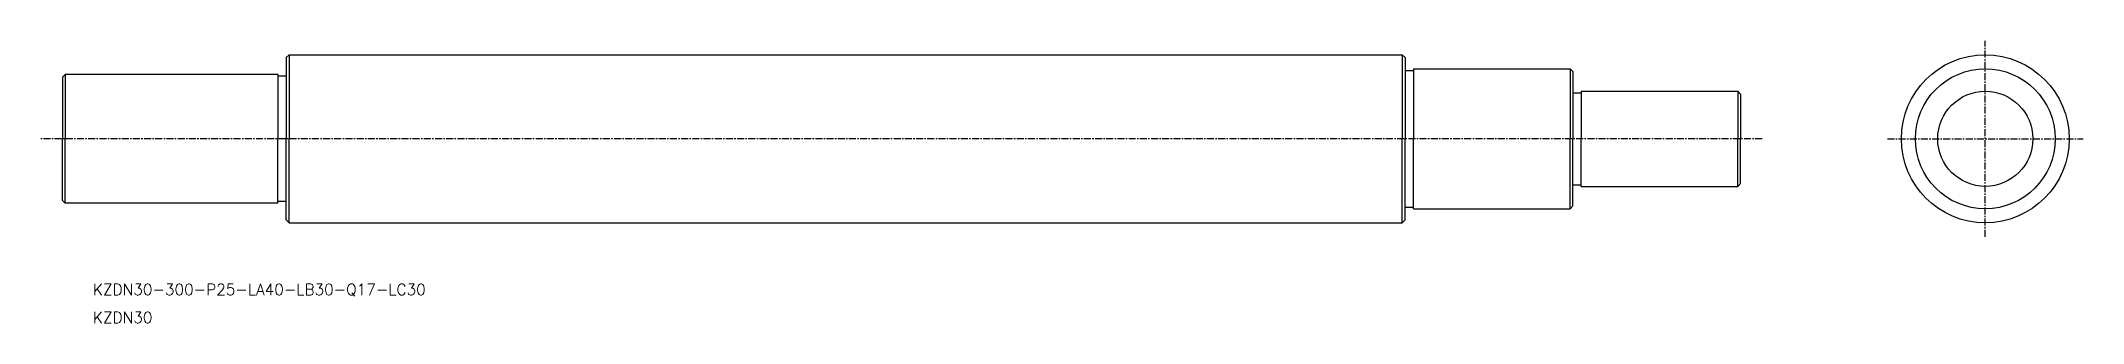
# Model space of a CAD drawing. Extents: x -22842 to -19844, y 30600 to 32056.
# Drawn here: x -22841.7 to -22476.6, y 32005.2 to 32055.6 of the extents above; entities outside this region: 1.
import ezdxf

# ---------------------------------------------------------------- set-up
doc = ezdxf.new("R2010")
doc.units = 0
doc.header["$PDMODE"] = 1
doc.linetypes.add('CENTER', pattern=[2, 1.25, -0.25, 0.25, -0.25])
doc.layers.get('0').update_dxf_attribs({"linetype": 'CONTINUOUS'})
doc.layers.add('CENTER', color=1, linetype='CENTER')
doc.styles.add('MISUMI', font='txt.shx')

msp = doc.modelspace()

# ---------------------------------------------------------------- linework, layer by layer
at = {"color": 7, "linetype": 'CONTINUOUS'}
for p, q in [((-22797.87, 32052.6), (-22797.37, 32053.1)), ((-22797.87, 32052.6), (-22797.87, 32038.1)), ((-22797.37, 32053.1), (-22797.37, 32038.1)), ((-22797.37, 32053.1), (-22598.37, 32053.1)), ((-22598.37, 32053.1), (-22598.37, 32038.1)), ((-22597.87, 32052.6), (-22598.37, 32053.1)), ((-22597.87, 32052.6), (-22597.87, 32038.1)), ((-22837.87, 32049.1), (-22837.37, 32049.6)), ((-22837.87, 32049.1), (-22837.87, 32038.1)), ((-22799.37, 32049.6), (-22837.37, 32049.6)), ((-22837.37, 32049.6), (-22837.37, 32038.1)), ((-22799.37, 32049.6), (-22799.37, 32038.1)), ((-22797.87, 32049.3), (-22799.37, 32049.3)), ((-22597.87, 32050.3), (-22596.37, 32050.3)), ((-22596.37, 32050.6), (-22568.37, 32050.6)), ((-22596.37, 32050.6), (-22596.37, 32038.1)), ((-22568.37, 32050.6), (-22568.37, 32038.1)), ((-22567.87, 32050.1), (-22568.37, 32050.6)), ((-22567.87, 32050.1), (-22567.87, 32038.1)), ((-22567.87, 32046.3), (-22566.37, 32046.3)), ((-22566.37, 32046.6), (-22538.37, 32046.6)), ((-22566.37, 32046.6), (-22566.37, 32038.1)), ((-22538.37, 32046.6), (-22538.37, 32038.1)), ((-22537.87, 32046.1), (-22538.37, 32046.6)), ((-22537.87, 32046.1), (-22537.87, 32038.1)), ((-22837.87, 32027.1), (-22837.87, 32038.1)), ((-22837.37, 32026.6), (-22837.37, 32038.1)), ((-22799.37, 32026.6), (-22799.37, 32038.1)), ((-22797.87, 32023.6), (-22797.87, 32038.1)), ((-22797.37, 32023.1), (-22797.37, 32038.1)), ((-22598.37, 32023.1), (-22598.37, 32038.1)), ((-22597.87, 32023.6), (-22597.87, 32038.1)), ((-22596.37, 32025.6), (-22596.37, 32038.1)), ((-22568.37, 32025.6), (-22568.37, 32038.1)), ((-22567.87, 32026.1), (-22567.87, 32038.1)), ((-22566.37, 32029.6), (-22566.37, 32038.1)), ((-22538.37, 32029.6), (-22538.37, 32038.1)), ((-22537.87, 32032.1), (-22537.87, 32038.1)), ((-22537.87, 32030.1), (-22537.87, 32038.1)), ((-22567.87, 32029.9), (-22566.37, 32029.9)), ((-22566.37, 32029.6), (-22538.37, 32029.6)), ((-22537.87, 32030.1), (-22538.37, 32029.6)), ((-22837.87, 32027.1), (-22837.37, 32026.6)), ((-22799.37, 32026.6), (-22837.37, 32026.6)), ((-22797.87, 32026.9), (-22799.37, 32026.9)), ((-22597.87, 32025.9), (-22596.37, 32025.9)), ((-22567.87, 32026.1), (-22568.37, 32025.6)), ((-22797.87, 32023.6), (-22797.37, 32023.1)), ((-22797.37, 32023.1), (-22598.37, 32023.1)), ((-22597.87, 32023.6), (-22598.37, 32023.1)), ((-22596.37, 32025.6), (-22568.37, 32025.6))]:
    msp.add_line(p, q, dxfattribs=at)
for radius in [15, 12.5, 8.5]:
    msp.add_circle((-22494.14, 32038.1), radius, dxfattribs=at)
msp.add_point((-19844.35, 30599.58), dxfattribs=at)
at = {"layer": 'CENTER', "color": 1, "linetype": 'CENTER'}
for p, q in [((-22494.14, 32020.6), (-22494.14, 32055.6)), ((-22534.02, 32038.1), (-22841.73, 32038.1)), ((-22511.64, 32038.1), (-22476.64, 32038.1))]:
    msp.add_line(p, q, dxfattribs=at)

# ---------------------------------------------------------------- texts
at = {"color": 7, "linetype": 'CONTINUOUS', "style": 'MISUMI'}
for s, p in [('KZDN30-300-P25-LA40-LB30-Q17-LC30', (-22832.41, 32010.18)), ('KZDN30', (-22832.41, 32005.18))]:
    msp.add_text(s, height=2, dxfattribs=at).set_placement(p)

doc.saveas('drawing.dxf')
